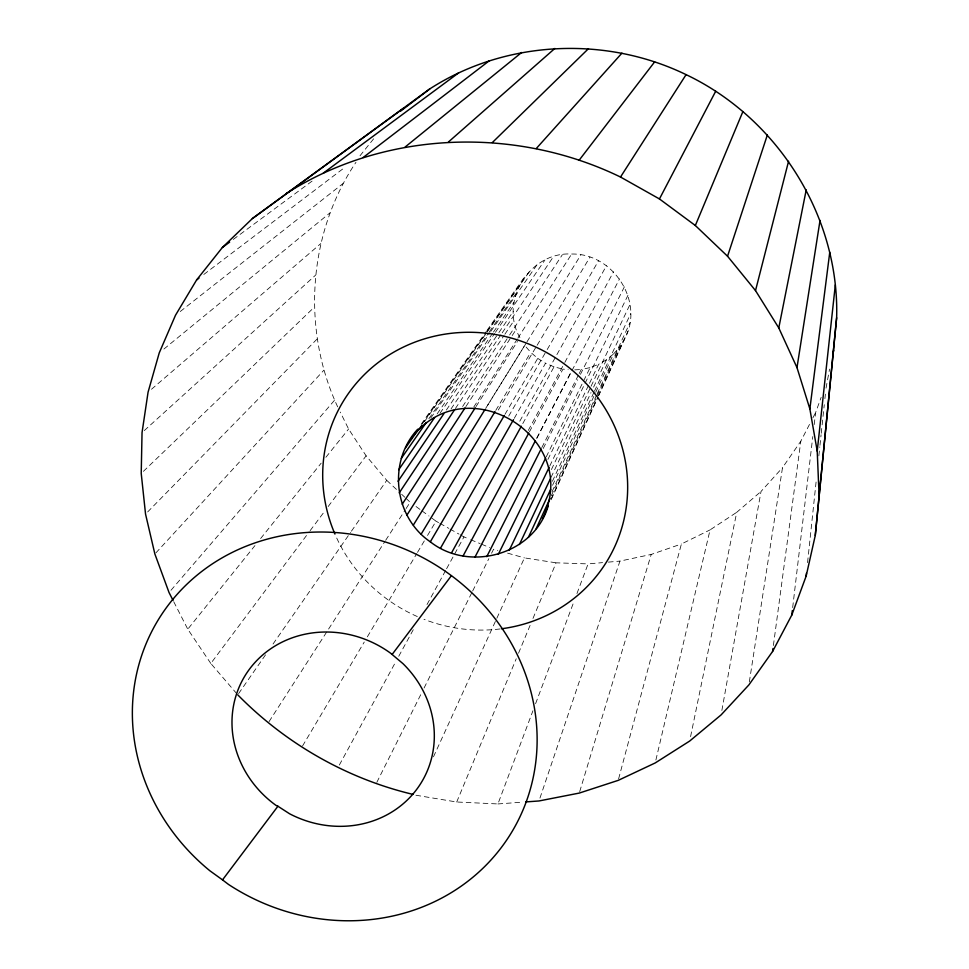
<?xml version="1.0" encoding="UTF-8"?>
<svg xmlns="http://www.w3.org/2000/svg" width="969" height="969" viewBox="0 0 969 969"><rect width="100%" height="100%" fill="white"/><g stroke="black" fill="none" stroke-linecap="round" stroke-linejoin="round"><path stroke-width="0.73" stroke-dasharray="4.84 3.63" d="M337.672 406.859C301.541 329.339 308.021 233.359 355.998 162.271M519.905 337.624C498.878 301.323 529.825 251.48 571.649 254.035C613.474 253.006 645.172 302.643 624.315 339.61L598.66 395.74M807.552 562.65L816.31 479.909M818.853 455.842L819.81 446.818M819.968 445.304L821.082 434.778M821.24 433.276L824.268 404.691M824.91 398.671L825.382 394.165M826.024 388.145L829.549 369.128M792.678 607.563L812.797 436.571M814.202 424.579L815.619 412.576L821.143 397.351M773.383 645.524L800.806 441.222L810.229 422.993M749.328 681.958L782.504 467.652L800.806 441.222M721.869 710.459L761.028 491.453L782.504 467.652M690.582 736.622L736.755 512.286L761.028 491.453M655.892 760.023L710.071 529.886L736.755 512.286M618.597 778.906L681.401 543.997L710.071 529.886M579.704 791.637L651.216 554.438L681.401 543.997M539.951 798.105L619.954 561.099L651.216 554.438M415.919 795.234L456.714 802.005L497.933 803.943L532.938 710.749M535.591 703.688L573.769 602.015M576.955 593.549L588.086 563.897L602.573 562.626M456.714 802.005L516.223 658.775M518.536 653.203L530.091 625.393M532.986 618.44L556.097 562.819L588.086 563.897M551.276 498.696L597.74 397.157M598.357 395.776L627.876 331.277M433.482 756.813L496.213 619.627M496.843 618.258L524.447 557.89L556.097 562.819M551.107 499.774L598.043 397.108M551.3 495.692L619.482 347.253L624.315 339.61M552.148 491.525L596.48 395.316M597.122 393.947L630.056 322.471M552.548 485.299L595.075 393.68M595.717 392.312L613.486 354.024L619.482 347.253M552.403 481.29L593.827 392.566M594.469 391.197L630.795 313.387M551.01 477.451L591.005 392.602M593.585 387.128L606.485 359.753L613.486 354.024M551.422 469.565L590.436 387.6M591.078 386.231L630.08 304.266M549.726 466.101L588.849 384.669M589.503 383.312L598.636 364.308L606.485 359.753M547.909 459.439L627.936 295.339M546.225 456.896L590.145 367.59L598.636 364.308M376.808 782.383L421.358 693.429M424.059 688.026L471.988 592.338M472.666 590.993L488.861 558.641M491.562 553.251L493.584 549.205L497.8 550.392M543.246 448.453L577.73 379.751M580.431 374.361L624.387 286.812M541.816 447.593L578.505 374.894M579.183 373.549L581.23 369.516L590.145 367.59M812.918 417.784L815.619 412.576M536.693 438.206L571.395 371.369M536.887 438.242L619.542 278.902M529.425 431.847L562.953 369.128L568.173 369.649M528.299 430.406L564.103 363.775M564.818 362.442L613.51 271.829M339.344 765.025L395.861 661.573M398.756 656.267L413.981 628.421M427.014 604.547L445.861 570.063M446.588 568.742L463.969 536.911L469.359 539.139M522.775 423.586L554.038 366.851L562.953 369.128M519.784 421.2L606.437 265.748M514.273 418.317L545.559 363.23L554.038 366.851M508.713 416.101L546.443 350.851M547.194 349.555L598.515 260.818M504.982 414.32L537.734 358.373L530.733 352.389L524.75 345.412L485.748 408.3L526.203 343.099M302.522 746.009L364.259 642.035M367.348 636.839L416.731 553.662M417.506 552.366L424.458 540.666M427.535 535.469L436.026 521.177L430.151 516.865M498.296 410.02L536.341 346.551M537.129 345.255L589.927 257.173M495.777 410.371L530.733 352.389M526.991 341.815L580.891 254.883M476.021 406.556L517.47 341.463M473.768 407.089L516.998 339.489M517.809 338.217L571.649 254.035M269.031 721.651L384.863 541.538M385.686 540.278L405.26 509.839M406.084 508.568L410.153 502.221L405.902 498.248M465.883 406.58L511.366 336.824M512.201 335.553L516.332 329.218M462.613 406.52L508.798 336.219M509.621 334.959L562.42 254.617M455.406 408.518L504.05 335.48M504.885 334.22L514.115 320.376M450.985 409.015L501.373 334.075M502.208 332.827L553.432 256.64M446.358 410.044L498.054 333.821M498.902 332.573L513.316 311.328M439.999 413.291L494.59 333.542M495.438 332.294L544.905 260.019M437.14 413.896L492.603 333.288M493.463 332.052L513.945 302.28M430.757 418.002L489.914 332.694M490.774 331.459L537.068 264.694M428.879 418.729L488.4 333.166M489.26 331.919L516.005 293.474M238.604 693.598L266.172 653.918M273.052 643.997L350.56 532.417M351.432 531.169L386.74 480.333L366.112 455.818L348.598 429.025L340.24 412.067M421.999 424.325L485.808 333.154M486.668 331.931L519.445 285.116M424.422 421.709L530.104 270.545M421.164 424.301L486.087 331.725M486.959 330.49L524.181 277.4M236.787 693.719L210.806 663.45L309.22 531.872M310.128 530.661L324.579 511.353M328.188 506.521L366.112 455.818M373.634 138.809L359.814 156.009L357.416 157.838M210.806 663.45L187.78 629.196L254.944 545.595M260.625 538.534L321.163 463.17M325.887 457.283L348.598 429.025M171.004 590.254L334.462 400.33M155.9 552.875L323.925 370.146M147.663 511.935L317.19 338.92M143.4 471.346L314.38 307.1M144.284 430.575L315.567 275.16M151.491 389.259L320.775 243.594M163.918 349.046L329.957 212.889M180.246 311.521L343.026 183.541M203.817 274.457L345.412 166.947M233.275 239.428L313.35 180.161M608.362 562.117L619.954 561.099M497.933 803.943L522.86 802.126M574.702 369.879L581.23 369.516M507.611 553.154L524.447 557.89M470.704 539.709L480.127 543.621M481.472 544.178L489.551 547.533M436.026 521.177L438.569 522.606M439.841 523.321L448.732 528.323M450.004 529.038L458.894 534.052M460.166 534.767L463.969 536.911M537.734 358.373L545.559 363.23M416.04 506.533L420.74 509.973M421.915 510.833L428.976 516.005M386.74 480.333L397.387 490.29M401.638 494.263L404.836 497.254M173.73 601.701L187.78 629.196M500.065 628.954A154.204 147.131 29.8 0 1 423.986 619.3M417.312 616.55A154.204 147.131 29.8 0 1 335.516 535.397"/><path stroke-width="1.45" d="M547.982 506.617C533.519 554.874 469.044 572.425 430.321 541.828C393.85 517.058 387.503 461.486 417.7 429.243M525.792 801.92L538.982 800.963L579.268 793.078L618.21 780.372L655.201 762.954L689.674 741.055L721.069 714.928L748.867 684.938L772.584 651.483L791.794 615.061L806.123 576.192L815.268 535.482L836.635 317.759C839.602 216.208 777.477 118.073 686.088 74.637C605.455 35.514 505.443 40.141 429.873 88.845L252.364 218.57L222.361 247.507L196.622 279.932L175.498 315.252L159.243 352.886L148.063 392.215L142.043 432.61L141.22 473.441L145.544 514.103L154.87 553.989L169.042 592.543L173.051 600.392M815.268 535.482L836.635 317.759M806.123 576.192L806.438 573.176M819.011 493.572L817.218 451.154L835.326 284.874M791.794 615.061L792.327 610.555M817.218 451.154L809.866 408.93L829.767 252.231M772.584 651.483L772.983 648.503M809.866 408.93L796.99 367.614L820.028 220.387M796.99 367.614L778.785 327.934L806.22 189.888M832.759 354.69L833.715 350.354M542.349 518.936C583.12 437.952 466.186 365.907 411.643 437.891M778.785 327.934L755.517 290.591L788.572 161.254M755.517 290.591L727.549 256.24L767.351 134.97M727.549 256.24L695.342 225.511L742.92 111.52M546.879 508.301L548.127 505.564M536.148 528.674L550.041 498.441M528.432 537.262L550.646 489.406M519.408 544.505L550.368 478.819M509.282 550.235L549.072 467.458M498.32 554.316L545.559 458.252M486.777 556.654L541.138 448.95M474.943 557.187L535.312 440.883M695.342 225.511L659.453 198.948L715.679 91.28M463.097 555.927L528.711 433.179M451.53 552.887L521.322 426.227M440.52 548.151L513.522 419.625M430.321 541.828L504.219 415.616M421.188 534.076L495.002 411.655M413.339 525.077L484.96 409.584M406.956 515.06L475.21 407.828M286.182 193.618C385.02 130.221 515.544 126.006 620.511 177.036L686.088 74.637M402.208 504.231L465.059 407.852M399.216 492.882L454.57 409.778M398.041 481.278L443.814 413.799M398.731 469.699L434.572 417.615M401.275 458.422L426.287 422.46M405.611 447.726L418.547 429.255M419.226 429.134L421.83 425.415M222.519 879.876L228.442 884.394A206.179 190.36 29.8 0 0 536.681 752.659A206.179 190.36 29.8 0 0 252.279 543.863A206.179 190.36 29.8 0 0 209.898 870.792L222.519 879.876L277.921 806.244L289.61 813.79A103.065 95.144 29.8 0 0 416.464 789.687A103.065 95.144 29.8 0 0 402.971 663.644L390.507 653.13A103.065 95.144 29.8 0 0 249.736 668.804A103.065 95.144 29.8 0 0 276.008 805.384L277.921 806.244M392.203 654.366L451.421 575.659M579.196 160.151L654.656 61.859M536.232 148.572L621.928 53.15M492.385 142.504L588.474 48.668M400.354 111.326L429.873 88.845M448.429 141.995L554.849 48.45M405.103 147.046L521.637 52.496M363.169 157.499L489.381 60.696M196.622 279.932L199.02 278.103M222.361 247.507L229.641 242.129M323.307 173.124L458.628 72.893M252.364 218.57L403.552 108.249M413.085 794.41C346.684 778.64 285.504 743.502 237.744 694.834M620.511 177.036L659.453 198.948M334.947 534.089A154.204 147.131 29.8 0 1 426.203 338.351A154.204 147.131 29.8 0 1 622.922 450.197A154.204 147.131 29.8 0 1 501.482 628.772"/></g></svg>
